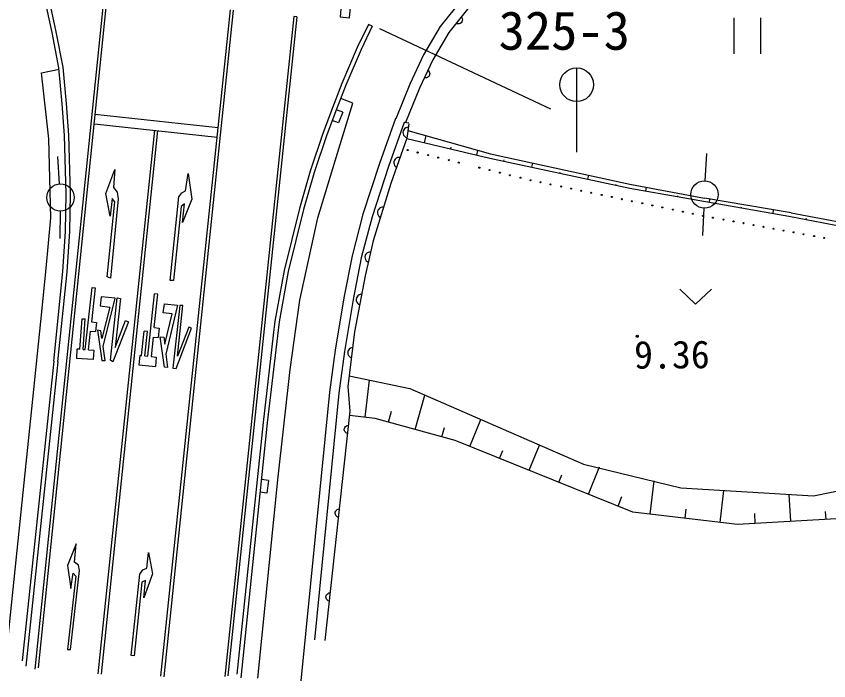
# Model space of a CAD drawing. Units: millimetres, scale not verified. Extents: x 40000 to 680000, y 20000 to 380000.
# Drawn here: x 240227 to 278804, y 230487 to 262029 of the extents above; entities that cross this region are included whole.
import ezdxf
from ezdxf.enums import TextEntityAlignment as Align

# ---------------------------------------------------------------- set-up
doc = ezdxf.new("R2010")
doc.units = ezdxf.units.MM
doc.header["$LTSCALE"] = 1000
doc.layers.add('M-BGD', color=7, linetype='Continuous', lineweight=25)
doc.layers.add('M-STR-STRC', color=7, linetype='Continuous', lineweight=25)
doc.styles.add('ＭＳ ゴシック', font='')
doc.styles.get('ＭＳ ゴシック').set_extended_font_data('MS Gothic')

msp = doc.modelspace()

# ---------------------------------------------------------------- linework, layer by layer
at = {"layer": 'M-BGD'}
for p, q in [((255858, 264743), (255600, 261994)), ((256048, 261952), (256306, 264701)), ((241932, 261255), (241502, 263200)), ((242127, 261295), (241697, 263243)), ((244386, 262963), (241107, 231040)), ((244535, 262947), (241264, 231103)), ((261344, 262776), (260349, 261542)), ((247099, 230707), (250393, 262339)), ((261714, 262437), (260761, 261257)), ((247246, 230679), (250542, 262323)), ((253404, 262022), (250125, 230685)), ((253554, 262007), (250279, 230713)), ((253554, 262007), (253404, 262022)), ((255600, 261994), (256048, 261952)), ((261363, 262003), (261390, 261960)), ((261390, 261960), (261406, 261916)), ((274295, 261951), (274295, 260251)), ((275587, 260251), (275587, 261951)), ((256952, 261642), (256420, 260539)), ((257133, 261555), (256952, 261642)), ((261159, 261674), (261112, 261691)), ((261205, 261667), (261159, 261674)), ((261262, 261673), (261205, 261667)), ((261305, 261689), (261262, 261673)), ((261348, 261717), (261305, 261689)), ((261388, 261766), (261348, 261717)), ((261406, 261814), (261388, 261766)), ((261406, 261916), (261412, 261860)), ((261412, 261860), (261406, 261814)), ((242251, 259586), (241932, 261255)), ((242449, 259614), (242127, 261295)), ((257133, 261555), (256602, 260456)), ((260349, 261542), (259556, 260194)), ((260761, 261257), (259999, 259962)), ((256420, 260539), (255688, 258831)), ((256602, 260456), (255873, 258755)), ((259556, 260194), (258916, 258810)), ((259999, 259962), (259375, 258611)), ((241429, 259348), (242258, 259518)), ((241775, 256217), (241429, 259348)), ((242414, 257869), (242251, 259586)), ((242614, 257885), (242449, 259614)), ((259771, 259468), (259808, 259433)), ((259808, 259433), (259834, 259395)), ((259853, 259245), (259826, 259187)), ((259834, 259395), (259854, 259342)), ((259859, 259295), (259853, 259245)), ((259854, 259342), (259859, 259295)), ((259654, 259099), (259603, 259105)), ((259700, 259104), (259654, 259099)), ((259753, 259124), (259700, 259104)), ((259792, 259150), (259753, 259124)), ((259826, 259187), (259792, 259150)), ((255688, 258831), (255240, 257689)), ((255873, 258755), (255426, 257616)), ((258916, 258810), (258252, 257165)), ((259375, 258611), (258716, 256978)), ((256214, 257907), (255639, 258126)), ((242521, 256370), (242414, 257869)), ((242721, 256379), (242614, 257885)), ((255481, 255533), (256214, 257907)), ((243963, 257380), (249810, 256743)), ((255240, 257689), (254788, 256465)), ((255428, 257619), (254977, 256398)), ((255728, 257473), (255430, 257589)), ((255728, 257473), (255534, 256969)), ((243938, 256930), (249763, 256296)), ((255534, 256969), (255234, 257085)), ((258240, 257173), (257480, 255044)), ((258652, 256989), (257905, 254899)), ((258865, 256952), (258652, 256989)), ((246784, 256620), (244106, 230811)), ((246934, 256604), (244256, 230798)), ((258601, 256587), (258589, 256508)), ((258631, 256643), (258601, 256587)), ((258668, 256688), (258631, 256643)), ((258725, 256730), (258668, 256688)), ((258779, 256751), (258725, 256730)), ((258865, 256922), (258766, 256236)), ((258842, 256762), (258779, 256751)), ((258820, 256610), (262739, 255492)), ((241872, 252458), (241775, 256217)), ((242599, 253601), (242521, 256370)), ((242799, 253602), (242721, 256379)), ((254788, 256465), (254181, 254669)), ((254977, 256398), (254372, 254610)), ((258766, 256236), (258011, 254089)), ((258589, 256508), (258599, 256446)), ((258599, 256446), (258621, 256392)), ((258621, 256392), (258663, 256334)), ((258663, 256334), (258708, 256297)), ((258708, 256297), (258764, 256268)), ((258764, 256219), (262719, 255290)), ((259613, 256020), (259693, 256361)), ((260855, 255728), (260875, 255813)), ((254539, 252458), (255481, 255533)), ((262098, 255436), (262150, 255660)), ((262739, 255492), (269367, 254057)), ((272940, 254216), (273011, 255514)), ((242287, 254078), (242207, 255376)), ((257480, 255044), (256689, 252637)), ((258153, 255125), (258152, 255062)), ((258152, 255062), (258164, 255005)), ((258180, 255201), (258153, 255125)), ((258164, 255005), (258194, 254941)), ((258218, 255251), (258180, 255201)), ((258263, 255288), (258218, 255251)), ((258327, 255318), (258263, 255288)), ((258384, 255330), (258327, 255318)), ((258447, 255329), (258384, 255330)), ((262719, 255290), (269361, 253868)), ((263383, 255148), (263396, 255207)), ((264712, 254864), (264753, 255056)), ((244486, 253608), (244905, 254756)), ((244905, 254756), (244839, 253894)), ((254181, 254669), (253674, 252910)), ((257905, 254899), (257121, 252509)), ((258194, 254941), (258232, 254896)), ((258232, 254896), (258282, 254857)), ((266040, 254579), (266052, 254636)), ((248266, 253738), (248382, 254566)), ((248382, 254566), (248561, 253349)), ((254372, 254610), (253867, 252858)), ((267368, 254295), (267408, 254482)), ((244839, 253894), (245023, 253685)), ((258011, 254089), (257176, 251373)), ((268697, 254010), (268709, 254065)), ((269361, 253868), (276913, 252541)), ((269367, 254057), (272901, 253400)), ((270116, 253735), (270148, 253913)), ((242566, 251815), (242599, 253601)), ((242766, 251806), (242799, 253602)), ((244686, 252534), (244486, 253608)), ((245023, 253685), (245071, 253362)), ((247943, 253452), (248085, 253650)), ((248085, 253650), (248266, 253738)), ((271627, 253470), (271635, 253519)), ((244547, 249655), (244904, 253224)), ((244776, 253378), (244686, 252534)), ((245071, 253362), (244703, 249600)), ((244904, 253224), (244776, 253378)), ((247539, 249488), (247943, 253452)), ((248217, 253132), (248061, 253003)), ((248561, 253349), (248118, 252244)), ((248118, 252244), (248217, 253132)), ((277024, 252699), (272901, 253400)), ((273137, 253204), (273164, 253358)), ((242316, 252780), (242293, 251480)), ((248061, 253003), (247700, 249484)), ((253674, 252910), (252949, 249959)), ((253867, 252858), (253145, 249918)), ((257402, 252822), (257378, 252746)), ((257378, 252746), (257380, 252682)), ((257439, 252874), (257402, 252822)), ((257482, 252913), (257439, 252874)), ((257544, 252946), (257482, 252913)), ((257601, 252960), (257544, 252946)), ((257664, 252961), (257601, 252960)), ((272872, 252918), (272806, 251619)), ((274647, 252939), (274656, 252987)), ((276158, 252673), (276187, 252842)), ((277024, 252699), (283583, 251471)), ((241641, 250062), (241872, 252458)), ((253692, 248557), (254539, 252458)), ((256689, 252637), (256170, 250656)), ((257121, 252509), (256608, 250555)), ((257380, 252682), (257394, 252626)), ((257394, 252626), (257427, 252563)), ((257427, 252563), (257466, 252520)), ((257466, 252520), (257517, 252483)), ((276913, 252541), (283516, 251276)), ((277736, 252390), (277745, 252441)), ((242439, 249920), (242566, 251815)), ((242639, 249904), (242766, 251806)), ((257176, 251373), (256788, 249712)), ((256872, 250776), (256831, 250735)), ((256932, 250814), (256872, 250776)), ((256987, 250832), (256932, 250814)), ((257050, 250838), (256987, 250832)), ((256170, 250656), (255774, 248663)), ((256608, 250555), (256217, 248583)), ((256798, 250681), (256780, 250603)), ((256780, 250603), (256786, 250540)), ((256786, 250540), (256804, 250484)), ((256831, 250735), (256798, 250681)), ((256804, 250484), (256841, 250424)), ((256841, 250424), (256883, 250384)), ((256883, 250384), (256937, 250351)), ((241388, 247545), (241641, 250062)), ((242010, 245650), (242439, 249920)), ((242209, 245630), (242639, 249904)), ((244703, 249600), (244547, 249655)), ((252949, 249959), (252511, 247555)), ((253145, 249918), (252708, 247519)), ((256788, 249712), (256289, 247042)), ((247700, 249484), (247539, 249488)), ((243503, 246208), (243832, 249157)), ((243979, 249135), (243806, 247525)), ((243832, 249157), (243979, 249135)), ((246477, 245892), (246794, 248850)), ((246773, 247251), (246943, 248834)), ((246943, 248834), (246794, 248850)), ((256622, 248827), (256560, 248818)), ((271734, 249078), (272484, 248358)), ((272484, 248358), (273234, 249078)), ((244264, 248704), (244212, 248284)), ((244916, 248648), (244264, 248704)), ((244349, 246348), (244916, 248648)), ((244706, 245698), (245015, 248660)), ((245179, 248635), (244927, 246300)), ((245015, 248660), (245179, 248635)), ((253225, 245261), (253692, 248557)), ((255774, 248663), (255367, 246184)), ((256217, 248583), (255813, 246117)), ((256377, 248659), (256362, 248580)), ((256362, 248580), (256371, 248517)), ((256371, 248517), (256391, 248463)), ((256408, 248714), (256377, 248659)), ((256391, 248463), (256431, 248404)), ((256447, 248758), (256408, 248714)), ((256505, 248798), (256447, 248758)), ((256560, 248818), (256505, 248798)), ((244212, 248284), (244668, 248222)), ((244668, 248222), (244294, 246729)), ((247207, 247957), (247270, 248383)), ((247270, 248383), (247885, 248322)), ((247885, 248322), (247322, 245987)), ((247989, 248294), (247656, 245323)), ((247883, 245901), (248140, 248297)), ((248140, 248297), (247989, 248294)), ((256431, 248404), (256475, 248366)), ((256475, 248366), (256530, 248335)), ((243248, 246222), (243358, 247670)), ((243358, 247670), (243507, 247659)), ((247636, 247896), (247207, 247957)), ((247281, 246468), (247636, 247896)), ((241020, 243857), (241388, 247545)), ((243398, 246214), (243507, 247659)), ((243806, 247525), (244035, 247489)), ((244035, 247489), (243986, 247066)), ((245558, 247528), (244807, 245631)), ((244927, 246300), (245416, 247588)), ((245416, 247588), (245558, 247528)), ((252511, 247555), (252426, 246887)), ((252708, 247519), (252624, 246858)), ((243663, 246199), (243758, 247084)), ((243758, 247084), (243986, 247066)), ((244090, 247130), (244296, 245682)), ((244250, 247101), (244090, 247130)), ((244294, 246729), (244250, 247101)), ((246180, 245922), (246306, 247088)), ((246455, 247072), (246306, 247088)), ((246330, 245907), (246455, 247072)), ((246773, 247251), (247014, 247229)), ((247014, 247229), (246963, 246773)), ((247821, 245311), (248544, 247222)), ((248415, 247272), (247883, 245901)), ((248544, 247222), (248415, 247272)), ((256289, 247042), (255967, 244449)), ((246724, 246790), (246626, 245877)), ((246724, 246790), (246963, 246773)), ((247258, 245372), (247066, 246809)), ((247066, 246809), (247231, 246794)), ((247231, 246794), (247281, 246468)), ((252426, 246887), (251946, 242744)), ((252624, 246858), (252145, 242722)), ((243111, 246230), (243086, 245781)), ((243248, 246222), (243111, 246230)), ((243398, 246214), (243503, 246208)), ((243663, 246199), (243910, 246183)), ((243910, 246183), (243879, 245737)), ((244449, 245682), (244349, 246348)), ((255367, 246184), (255097, 244193)), ((255976, 246128), (255965, 246049)), ((256003, 246185), (255976, 246128)), ((256040, 246230), (256003, 246185)), ((256096, 246273), (256040, 246230)), ((256149, 246297), (256096, 246273)), ((256211, 246309), (256149, 246297)), ((243879, 245737), (243086, 245781)), ((246096, 245930), (246051, 245482)), ((246096, 245930), (246180, 245922)), ((246330, 245907), (246477, 245892)), ((246626, 245877), (246878, 245852)), ((246878, 245852), (246833, 245404)), ((247322, 245987), (247411, 245354)), ((255813, 246117), (255544, 244140)), ((255965, 246049), (255977, 245987)), ((255977, 245987), (256000, 245933)), ((256000, 245933), (256043, 245877)), ((256043, 245877), (256089, 245841)), ((256089, 245841), (256146, 245813)), ((242010, 245650), (240508, 231437)), ((242209, 245630), (240682, 231183)), ((244296, 245682), (244449, 245682)), ((244807, 245631), (244706, 245698)), ((246051, 245482), (246833, 245404)), ((247411, 245354), (247258, 245372)), ((247656, 245323), (247821, 245311)), ((252650, 240022), (253225, 245261)), ((256031, 244963), (258914, 244357)), ((256795, 242993), (256992, 244761)), ((255967, 244449), (256069, 243291)), ((258914, 244357), (267167, 240765)), ((239717, 231325), (241020, 243857)), ((255097, 244193), (253736, 230487)), ((255544, 244140), (254381, 232422)), ((259171, 242414), (259623, 244048)), ((256069, 243291), (254877, 232393)), ((257276, 242939), (256046, 243076)), ((257907, 242764), (258049, 243276)), ((251946, 242744), (250704, 230796)), ((252145, 242722), (250887, 230621)), ((261066, 241890), (257276, 242939)), ((261770, 241607), (262284, 242886)), ((255803, 242404), (255810, 242468)), ((255814, 242355), (255803, 242404)), ((255810, 242468), (255831, 242514)), ((255833, 242312), (255814, 242355)), ((255831, 242514), (255860, 242551)), ((255869, 242268), (255833, 242312)), ((255860, 242551), (255904, 242586)), ((255906, 242240), (255869, 242268)), ((255904, 242586), (255946, 242606)), ((255946, 242606), (255996, 242617)), ((260435, 242065), (260555, 242501)), ((255952, 242219), (255906, 242240)), ((269504, 238497), (261066, 241890)), ((264582, 240476), (265063, 241672)), ((263176, 241042), (263325, 241413)), ((267167, 240765), (271777, 239647)), ((267394, 239345), (267918, 240647)), ((251700, 230615), (252650, 240022)), ((252200, 239999), (251866, 240038)), ((252200, 239999), (252130, 239394)), ((265988, 239911), (266127, 240257)), ((270333, 238399), (270520, 239973)), ((271777, 239647), (278077, 239263)), ((278077, 239263), (281103, 239875)), ((252130, 239394), (251803, 239432)), ((268801, 238780), (268980, 239225)), ((273649, 238005), (273829, 239522)), ((276998, 238050), (276925, 239333)), ((255368, 238428), (255375, 238492)), ((255379, 238378), (255368, 238428)), ((255375, 238492), (255396, 238538)), ((255396, 238538), (255424, 238575)), ((255424, 238575), (255468, 238610)), ((255468, 238610), (255511, 238630)), ((255511, 238630), (255560, 238640)), ((274478, 237907), (269504, 238497)), ((271991, 238202), (272042, 238631)), ((275318, 237955), (275291, 238424)), ((278677, 238145), (278656, 238521)), ((255398, 238336), (255379, 238378)), ((255434, 238292), (255398, 238336)), ((255471, 238264), (255434, 238292)), ((255517, 238243), (255471, 238264)), ((281197, 238288), (274478, 237907)), ((243066, 236986), (242653, 235955)), ((242992, 236123), (243066, 236986)), ((246433, 235832), (246504, 236570)), ((246504, 236570), (246698, 235557)), ((243189, 235976), (242992, 236123)), ((242653, 235955), (242825, 234872)), ((242804, 231975), (243238, 235725)), ((243238, 235725), (243189, 235976)), ((246094, 235540), (246235, 235756)), ((246235, 235756), (246433, 235832)), ((243051, 235453), (242664, 231971)), ((242825, 234872), (242937, 235592)), ((242937, 235592), (243051, 235453)), ((245681, 231689), (246094, 235540)), ((246698, 235557), (246277, 234422)), ((246195, 235163), (245833, 231669)), ((246363, 235253), (246195, 235163)), ((246277, 234422), (246363, 235253)), ((254940, 234515), (254961, 234561)), ((254961, 234561), (254989, 234598)), ((254989, 234598), (255033, 234634)), ((255033, 234634), (255076, 234653)), ((255076, 234653), (255125, 234664)), ((254933, 234452), (254940, 234515)), ((254943, 234402), (254933, 234452)), ((254963, 234360), (254943, 234402)), ((254998, 234316), (254963, 234360)), ((255036, 234287), (254998, 234316)), ((255082, 234266), (255036, 234287)), ((242664, 231971), (242804, 231975)), ((245833, 231669), (245681, 231689))]:
    msp.add_line(p, q, dxfattribs=at)
for centre, radius in [((258811, 255677), 25), ((259286, 255561), 25), ((259787, 255439), 25), ((260263, 255317), 25), ((260764, 255202), 25), ((261239, 255080), 25), ((262216, 254842), 25), ((262692, 254726), 25), ((263193, 254604), 25), ((263668, 254482), 25), ((264169, 254367), 25), ((264645, 254245), 25), ((242328, 253429), 650), ((265120, 254148), 25), ((265596, 254044), 25), ((266097, 253948), 25), ((266572, 253851), 25), ((272905, 253567), 650), ((267048, 253747), 25), ((267524, 253650), 25), ((268024, 253547), 25), ((268500, 253450), 25), ((268976, 253347), 25), ((269451, 253250), 25), ((269952, 253153), 25), ((270428, 253050), 25), ((270903, 252953), 25), ((271404, 252850), 25), ((271880, 252753), 25), ((272355, 252656), 25), ((272831, 252552), 25), ((273306, 252468), 25), ((273807, 252377), 25), ((274282, 252293), 25), ((274758, 252208), 25), ((275234, 252117), 25), ((275709, 252033), 25), ((276185, 251942), 25), ((276660, 251857), 25), ((277136, 251773), 25), ((277611, 251682), 25), ((278112, 251598), 25), ((278588, 251507), 25), ((269713, 246839), 50), ((269713, 246839), 30), ((269713, 246839), 10)]:
    msp.add_circle(centre, radius, dxfattribs=at)
at = {"layer": 'M-STR-STRC'}
for p, q in [((257472, 261442), (265598, 257636)), ((266833, 259579), (266833, 255579))]:
    msp.add_line(p, q, dxfattribs=at)
msp.add_circle((266833, 258779), 800, dxfattribs=at)

# ---------------------------------------------------------------- texts
at = {"layer": 'M-BGD', "style": 'ＭＳ ゴシック'}
msp.add_text('9.36', height=1320, rotation=0.4, dxfattribs=at).set_placement((269569, 244903), align=Align.BOTTOM_LEFT)
at = {"layer": 'M-STR-STRC', "style": 'ＭＳ ゴシック'}
msp.add_text('325-3', height=1833, dxfattribs=at).set_placement((263130, 259888), align=Align.BOTTOM_LEFT)

doc.saveas('drawing.dxf')
